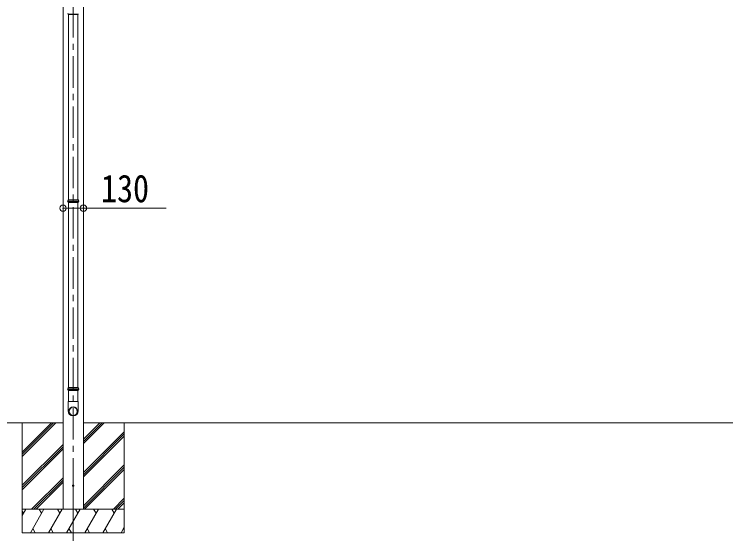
# Model space of a CAD drawing. Units: millimetres at full size; some dimension numbers follow another scale. Extents: x -11243 to 11243, y -7760 to 7760.
# Drawn here: x -8345 to -3817, y -5122 to -1813 of the extents above; entities that cross this region are included whole.
import ezdxf
from ezdxf.enums import TextEntityAlignment as Align

# ---------------------------------------------------------------- set-up
doc = ezdxf.new("R2010")
doc.units = ezdxf.units.MM
doc.header["$LTSCALE"] = 40
doc.header["$PDMODE"] = 32
doc.header["$PDSIZE"] = 40
doc.linetypes.add('CHAIN1', pattern=[8, 5, -1, 1, -1])
doc.linetypes.add('DASHED1', pattern=[1.8, 1.2, -0.6])
for name, color, linetype, lineweight in [('0-0_0', 7, 'Continuous', 9), ('0-1_本体', 5, 'CHAIN1', 9), ('0-3_ELV2', 4, 'Continuous', 9), ('0-6_OTH_LINE', 6, 'Continuous', 9), ('0-9_OUTLINE', 7, 'Continuous', 9)]:
    doc.layers.add(name, color=color, linetype=linetype, lineweight=lineweight)
doc.styles.add('ＭＳ ゴシック', font='')
doc.styles.get('ＭＳ ゴシック').set_extended_font_data('MS Gothic')

msp = doc.modelspace()

# ---------------------------------------------------------------- linework, layer by layer
at = {"layer": '0-0_0'}
for p, q in [((-8034.61, -4415.51), (-9011.36, -4415.51)), ((-8294.61, -4415.51), (-8294.61, -5115.5)), ((-8294.61, -4601.48), (-8108.63, -4415.51)), ((-8294.61, -4615.63), (-8094.49, -4415.51)), ((-8294.61, -4629.77), (-8080.35, -4415.51)), ((-8294.61, -4417.64), (-8292.48, -4415.51)), ((-7904.61, -4548.14), (-7771.98, -4415.51)), ((-7904.61, -4533.99), (-7786.12, -4415.51)), ((-7904.61, -4519.85), (-7800.27, -4415.51)), ((-7904.61, -4415.51), (-328.61, -4415.51)), ((-7644.61, -4415.51), (-7644.61, -5115.5)), ((-7904.61, -4731.98), (-7644.61, -4471.98)), ((-7904.61, -4746.12), (-7644.61, -4486.13)), ((-7904.61, -4760.27), (-7644.61, -4500.27)), ((-8294.61, -4813.61), (-8034.61, -4553.62)), ((-8294.61, -4827.76), (-8034.61, -4567.76)), ((-8294.61, -4841.9), (-8034.61, -4581.9)), ((-7904.61, -4944.11), (-7644.61, -4684.12)), ((-7904.61, -4958.26), (-7644.61, -4698.26)), ((-7897.72, -4965.51), (-7644.61, -4712.4)), ((-8234.37, -4965.51), (-8034.61, -4765.75)), ((-8220.23, -4965.51), (-8034.61, -4779.89)), ((-8206.09, -4965.51), (-8034.61, -4794.03)), ((-7713.87, -4965.51), (-7644.61, -4896.25)), ((-7699.73, -4965.51), (-7644.61, -4910.39)), ((-7685.59, -4965.51), (-7644.61, -4924.53)), ((-8294.61, -5005.6), (-8271.46, -4965.5)), ((-8294.61, -4965.51), (-7644.61, -4965.51)), ((-8286.47, -4991.49), (-8294.61, -4977.37)), ((-8242.6, -5115.5), (-8155.99, -4965.5)), ((-8171, -4991.49), (-8186, -4965.51)), ((-8127.13, -5115.5), (-8040.52, -4965.51)), ((-8055.53, -4991.49), (-8070.53, -4965.5)), ((-8011.66, -5115.5), (-7925.05, -4965.51)), ((-7940.06, -4991.49), (-7955.06, -4965.5)), ((-7896.19, -5115.5), (-7809.58, -4965.51)), ((-7824.58, -4991.49), (-7839.59, -4965.5)), ((-7780.72, -5115.5), (-7694.11, -4965.51)), ((-7724.11, -4965.51), (-7709.11, -4991.49)), ((-8294.61, -5115.5), (-7644.61, -5115.5)), ((-8227.6, -5089.53), (-8212.6, -5115.5)), ((-8112.13, -5089.52), (-8097.13, -5115.5)), ((-7996.66, -5089.52), (-7981.66, -5115.5)), ((-7881.19, -5089.53), (-7866.19, -5115.5)), ((-7765.72, -5089.53), (-7750.72, -5115.5)), ((-7665.25, -5115.5), (-7644.61, -5079.77)), ((-7650.25, -5089.53), (-7644.61, -5099.28))]:
    msp.add_line(p, q, dxfattribs=at)
at = {"layer": '0-0_0', "linetype": 'DASHED1'}
msp.add_line((-8047.11, -4965.51), (-7892.11, -4965.51), dxfattribs=at)
at = {"layer": '0-1_本体'}
for p, q in [((-7969.61, -5161.28), (-7969.61, -1695.37)), ((-7969.61, -4759.56), (-7969.61, -5201.95))]:
    msp.add_line(p, q, dxfattribs=at)
at = {"layer": '0-3_ELV2'}
for p, q in [((-8034.61, -1615.51), (-8034.61, -4965.51)), ((-7904.61, -1615.51), (-7904.61, -4965.51))]:
    msp.add_line(p, q, dxfattribs=at)
msp.add_circle((-7970.11, -4815.51), 5, dxfattribs=at)
at = {"layer": '0-6_OTH_LINE'}
msp.add_line((-8034.61, -3048.65), (-7904.61, -3048.65), dxfattribs=at)
at = {"layer": '0-6_OTH_LINE', "lineweight": 18}
msp.add_line((-7904.61, -3048.65), (-7379.19, -3048.65), dxfattribs=at)
at = {"layer": '0-6_OTH_LINE'}
for p in [(-8034.61, -3048.65), (-7904.61, -3048.65)]:
    msp.add_point(p, dxfattribs=at)
at = {"layer": '0-9_OUTLINE'}
for p, q in [((-7937.01, -1813.45), (-8002.22, -1813.45)), ((-8001.61, -1813.45), (-8001.61, -1815.45)), ((-7937.61, -1815.45), (-8001.61, -1815.45)), ((-7999.61, -1815.45), (-7999.61, -2994.48)), ((-7939.61, -1815.45), (-7939.61, -2994.48)), ((-7937.61, -1813.45), (-7937.61, -1815.45)), ((-7931.61, -3003.48), (-8007.61, -3003.48)), ((-7937.01, -2996.48), (-8002.22, -2996.48)), ((-7937.01, -3010.48), (-8002.22, -3010.48)), ((-7937.61, -2994.48), (-8001.61, -2994.48)), ((-8001.61, -2994.48), (-8001.61, -2996.48)), ((-8001.61, -3010.48), (-8001.61, -3012.48)), ((-7937.61, -3012.48), (-8001.61, -3012.48)), ((-7999.61, -3012.48), (-7999.61, -4191.5)), ((-7939.61, -3012.48), (-7939.61, -4191.5)), ((-7937.61, -2994.48), (-7937.61, -2996.48)), ((-7937.61, -3010.48), (-7937.61, -3012.48)), ((-7931.61, -4200.5), (-8007.61, -4200.5)), ((-7937.01, -4193.5), (-8002.22, -4193.5)), ((-7937.01, -4207.5), (-8002.22, -4207.5)), ((-7937.61, -4191.5), (-8001.61, -4191.5)), ((-8001.61, -4191.5), (-8001.61, -4193.5)), ((-8001.61, -4207.5), (-8001.61, -4209.5)), ((-7937.61, -4209.5), (-8001.61, -4209.5)), ((-7999.61, -4209.5), (-7999.61, -4280.5)), ((-7939.61, -4209.5), (-7939.61, -4280.5)), ((-7937.61, -4191.5), (-7937.61, -4193.5)), ((-7937.61, -4207.5), (-7937.61, -4209.5)), ((-8001.46, -4280.5), (-7937.76, -4280.5)), ((-8001.46, -4280.5), (-8001.46, -4339.77)), ((-7937.76, -4280.5), (-7937.76, -4339.77))]:
    msp.add_line(p, q, dxfattribs=at)
for centre, radius, start, end in [((-7975.36, -1806.45), 27.75, 180, 194.61083), ((-7975.36, -3003.48), 27.75, 165.38917, 180), ((-7975.36, -3003.48), 27.75, 180, 194.61083), ((-7963.86, -3003.48), 27.75, 345.38921, 14.61081), ((-7975.36, -4200.5), 27.75, 165.38917, 180), ((-7975.36, -4200.5), 27.75, 180, 194.61083), ((-7963.86, -4200.5), 27.75, 345.38921, 14.61081), ((-7970.46, -4339.77), 31, 180, 270), ((-7968.76, -4339.77), 31, 270, 0)]:
    msp.add_arc(centre, radius, start, end, dxfattribs=at)
for major_axis in [(28.29, 0), (25.83, 0)]:
    msp.add_ellipse((-7969.61, -4342.59), major_axis=major_axis, ratio=0.996195, dxfattribs=at)

# ---------------------------------------------------------------- texts
at = {"layer": '0-6_OTH_LINE', "color": 7, "style": 'ＭＳ ゴシック', "width": 0.85}
msp.add_text('130', height=176, dxfattribs=at).set_placement((-7792.43, -3063.6), align=Align.BOTTOM_LEFT)

doc.saveas('drawing.dxf')
